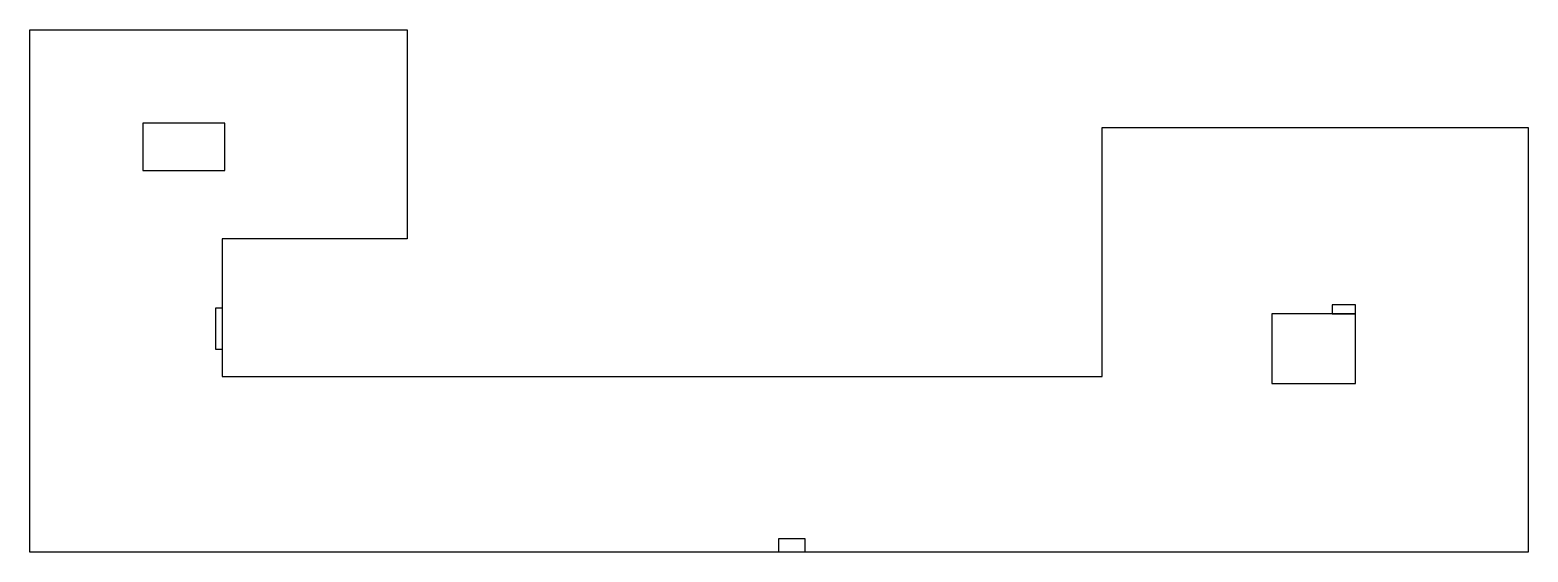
# Model space of a CAD drawing. Header units: millimetres. Extents: x 95 to 719, y 39 to 256.
import ezdxf

# ---------------------------------------------------------------- set-up
doc = ezdxf.new("R2010")
doc.units = ezdxf.units.MM
doc.layers.add('EXITS', color=1, linetype='Continuous')
doc.layers.add('WALLS', color=7, linetype='Continuous')

msp = doc.modelspace()

# ---------------------------------------------------------------- linework, layer by layer
at = {"layer": 'EXITS'}
for points in [[(175.25, 140.39), (175.25, 122.98), (172.61, 122.98), (172.61, 140.39)], [(646.75, 137.78), (646.75, 141.53), (637.08, 141.53), (637.08, 137.78)], [(406.94, 38.73), (406.94, 44.34), (417.64, 44.34), (417.64, 38.73)]]:
    msp.add_lwpolyline(points, close=True, dxfattribs=at)
at = {"layer": 'WALLS'}
for p, q in [((95.31, 38.73), (95.31, 255.95)), ((95.31, 255.95), (252.29, 255.95)), ((252.29, 255.95), (252.29, 169.06)), ((541.33, 111.72), (541.33, 215.4)), ((541.33, 215.4), (718.58, 215.4)), ((718.58, 215.4), (718.58, 38.73)), ((252.29, 169.06), (175.25, 169.06)), ((175.25, 169.06), (175.25, 111.72)), ((175.25, 111.72), (541.33, 111.72)), ((718.58, 38.73), (95.31, 38.73))]:
    msp.add_line(p, q, dxfattribs=at)
for points in [[(142.23, 217.14), (142.23, 197.45), (176.4, 197.45), (176.4, 217.14)], [(612, 137.78), (612, 108.82), (646.75, 108.82), (646.75, 137.78)]]:
    msp.add_lwpolyline(points, close=True, dxfattribs=at)

doc.saveas('drawing.dxf')
